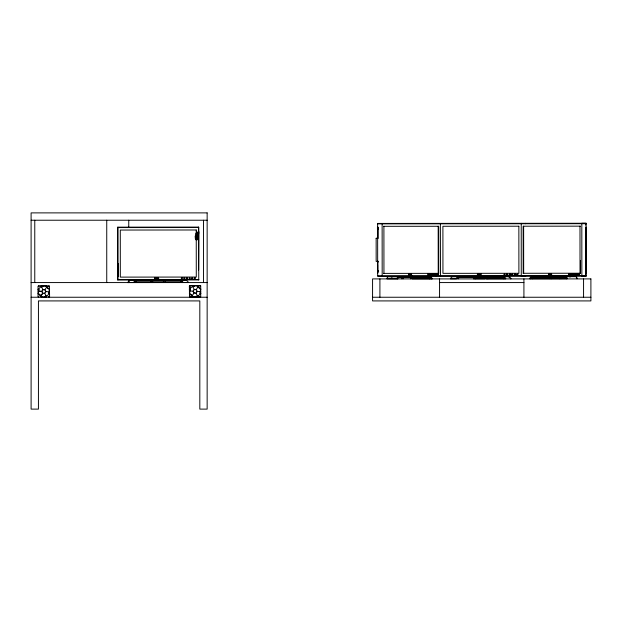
<?xml version="1.0" encoding="UTF-8"?>
<svg xmlns="http://www.w3.org/2000/svg" width="622" height="622" viewBox="0 0 622 622"><rect width="100%" height="100%" fill="white"/><g stroke="black" fill="none" stroke-linecap="round" stroke-linejoin="round"><path stroke-width="0.93" d="M431.715 274.419L431.979 275.219M572.652 274.302L572.714 274.846M430.766 274.582L430.618 275.095M570.708 274.279L571.229 275.188M571.672 274.465L571.517 274.978M576.54 274.271L576.796 275.087M194.227 278.096C196.373 276.152 195.106 280.856 194.227 278.096M478.038 274.667C477.152 272.187 476.747 275.88 478.753 275.181L479.438 274.613M514.752 273.82C517.512 274.699 512.808 275.966 514.752 273.82M516.82 274.52C518.662 272.094 517.994 277.14 516.843 274.333M428.853 274.854L428.853 274.302M433.48 274.465L434.428 274.022M434.615 274.699L433.666 275.142M575.653 274.574L574.681 275.025M409.486 274.543L410.147 274.108L409.128 275.025M437.243 274.395L437.849 273.859M438.199 274.94L437.88 273.882M549.304 274.543C550.384 275.492 548.277 274.597 549.125 274.038M585.582 225.032L586.134 223.267L581.819 223.267L581.865 276.114L586.173 276.114L586.134 223.267L377.632 223.43L377.678 276.277L586.173 276.114L585.621 274.349M570.615 274.279L571.089 273.766M577.589 274.644L576.967 275.181M579.533 274.644L579.183 275.079M38.043 289.634L38.214 289.144M49.433 293.794L49.597 293.304M189.337 289.471L189.508 288.981M200.89 293.133L200.727 293.623A6.072 6.072 0 0 1 200.37 294.338M510.382 274.862C510.141 271.977 507.855 276.269 510.382 274.862M428.06 274.147L428.161 275.165M428.791 275.017L428.69 274.007M155.158 278.493C155.243 276.899 154.17 279.169 155.158 278.493M568.85 274.03L568.788 274.745M569.783 274.737L569.402 275.134M574.534 274.17L575.062 273.742M575.443 274.916L575.56 274.038L574.829 273.789M431.66 274.24L432.469 273.944M432.5 275.079L432.562 274.201M572.605 274.123L573.297 273.758M429.794 274.224L430.346 273.859L430.852 274.395M435.602 274.069L435.524 274.94M436.426 274.94L435.874 275.305M570.669 274.108L571.229 273.742L571.75 274.279M576.501 274.1L576.928 273.766M579.3 274.971L579.183 273.835M41.309 291.36L38.805 291.213L42.172 291.368M193.465 291.205L190.122 291.003A5.512 4.603 30 0 1 190.386 289.246M42.91 292.845L41.091 295.683L42.475 293.592M44.73 290.093L46.549 287.255A5.512 4.603 -30 0 1 47.536 287.932M194.204 292.682L192.361 295.473A5.512 4.603 -30 0 1 190.97 294.369M196.023 289.922L197.843 287.084A5.512 4.603 -30 0 1 199.234 288.196M428.154 274.014L428.278 275.258M568.951 273.898L568.858 274.908M569.519 275.033L569.394 273.797M433.791 273.999L433.884 275.243M574.806 273.874L574.681 274.885M431.948 273.968L431.684 274.963L432.5 275.196M409.206 274.201C409.408 273.307 411.181 275.079 409.766 273.851M409.26 274.426L409.929 273.851M409.711 274.792L410.372 274.356L409.929 274.854M409.766 274.854L410.31 274.294M409.766 275.227C411.033 273.672 409.727 276.238 409.26 274.652M573.367 275.079L573.445 273.937M549.164 273.944L549.98 273.742L550.283 274.248M549.98 273.742L549.304 274.318M549.599 274.496C551.069 272.708 547.617 277.358 548.627 273.742L549.599 274.496L550.058 273.991M549.77 274.683L550.377 274.178L549.918 274.683M549.832 275.118C550.851 273.719 550.213 276.386 550.517 273.742M408.942 274.94L408.942 274.147M430.51 275.212L430.51 273.96M435.711 273.952L435.369 274.768L435.975 275.305M437.585 273.952L437.227 274.582L437.709 275.274M438.215 275.087L437.748 275.305M576.796 273.835L576.431 274.457L576.928 275.157M155.43 278.151L156.138 277.575L156.822 278.135M156.363 277.762L155.749 278.259L156.441 277.824M156.674 278.011L156.052 278.508L156.752 278.073M156.83 278.384L156.138 278.951L155.43 278.376M478.046 274.38L478.753 273.804L479.438 274.364M478.979 273.991L478.365 274.489L479.057 274.053M428.053 274.014L428.885 274.139M506.782 273.898L506.782 275.149M434.187 275.258L434.584 274.325L433.814 273.905M575.436 275.048L574.806 275.118M408.864 274.986L409.019 274.1M408.903 275.204L408.903 273.874M436.006 275.282L436.473 274.395L435.734 273.882M438.106 275.204L437.616 275.274M578.872 273.758L578.491 274.644M579.284 275.079L578.647 275.079M506.782 273.898L507.871 274.527L506.782 275.149M428.169 273.921L428.667 273.913M428.675 275.251L428.177 275.258M568.982 273.804L569.488 273.797M569.495 275.134L568.765 274.908M41.495 285.863L41.985 285.692M193.279 285.529L192.789 285.692A6.072 6.072 0 0 0 192.081 286.042M196.949 297.075L197.438 296.912M504.644 275.243C506.844 273.353 502.016 274.022 504.644 275.243M437.608 273.882L438.3 274.216M549.086 275.095L548.775 273.742L549.249 274.201M576.827 273.766L577.605 274.457L576.827 275.157M571.136 275.188L571.75 274.652L571.517 273.952M585.566 271.363L586.414 271.223L585.963 270.749M585.38 271.798L586.414 271.697L585.963 272.172M585.893 227.372L586.375 227.769L585.45 227.846L586.375 227.769M585.605 228.36L586.375 228.235L585.932 228.709M586.095 273.167L586.414 272.638L586.095 273.167L585.644 272.693M585.644 273.167L586.414 273.112M48.982 297.246L49.597 296.632L49.418 285.871L38.657 285.692L38.043 286.307L38.043 296.632L38.657 297.246M195.93 234.129L198.511 233.958M195.93 234.603L198.511 234.432M195.222 237.48L198.511 237.27M195.254 237.954L198.511 237.744M195.254 238.428L198.511 238.218M196.373 232.193L196.606 232.667L196.373 232.193L198.737 232.068M196.373 232.667L198.737 232.542M196.016 235.062L198.511 234.906M196.016 235.536L198.511 235.38M195.176 236.057L198.511 235.847M195.176 236.531L198.511 236.321M195.222 236.998L198.511 236.795M195.829 238.856L198.519 238.685M195.837 239.33L198.519 239.159M195.891 239.797L198.519 239.633M198.737 279.939L117.799 280.009L117.752 227.162L198.698 227.092L198.737 279.939L198.651 279.511M117.752 227.59L198.698 227.528M440.368 223.391L440.5 276.238M521.228 223.329L521.267 276.176L525.66 276.168L525.66 275.74M117.799 279.573L198.737 279.511M117.799 280.009L117.838 227.154M163.135 280.506L163.594 280.506L162.544 280.506M569.363 275.181L568.866 275.041M391.114 276.806L391.541 276.806M118.367 264.303L118.133 263.86M118.374 264.778L118.374 265.252M118.374 265.726L118.374 266.193M118.374 266.667L118.374 267.141M118.374 267.615L118.374 268.09M118.374 268.556L118.374 269.031M118.374 269.505L118.374 269.979M118.374 270.453L118.374 270.928M118.374 271.394L118.374 271.868M118.374 272.343L118.374 272.817M118.374 273.283L118.374 273.758M118.382 274.232L118.382 274.706M118.382 275.181L118.382 275.647M118.382 276.121L118.141 276.596L118.367 263.86M392.7 276.806L387.669 276.806A3.522 0.809 90 0 0 387.008 278.85L397.124 278.843A3.522 0.809 90 0 1 397.785 276.798L397.124 276.806L401.999 276.798M475.2 276.743L475.978 276.743M485.432 276.736L486.202 276.736L484.476 276.736M486.979 276.736L487.858 276.736M551.403 276.681L552.118 276.681M555.78 276.673L554.225 276.673L555.306 276.673M560.686 276.673L566.284 276.666A3.522 1.05 90 0 1 567.147 278.703L529.501 278.742A3.522 3.483 -90 0 1 532.354 276.697L563.198 276.666M564.255 276.673L565.39 276.666L562.817 276.666M570.654 276.666L563.423 276.673M475.41 276.743L474.975 276.743L475.371 276.743M570.841 276.666L569.223 276.666L576.213 276.658A3.522 1.05 90 0 1 577.076 278.695L576.812 278.695M530.356 278.742A2.348 2.325 -90 0 1 532.354 277.466L566.284 277.435A2.348 0.7 90 0 1 566.891 278.703M152.584 280.514L153.362 280.514M164.363 280.506L165.242 280.506M127.798 282.575L188.419 282.528A3.522 3.04 90 0 0 185.924 280.483L130.2 280.53A3.522 2.931 89.9 0 0 127.798 282.575L128.521 282.575M31.1 220.227L207.149 220.227M377.632 223.866L586.134 223.695M383.409 226.315L438.689 226.276L438.728 273.353L438.222 273.353L438.183 226.276M580.466 226.159L523.149 226.214L523.188 273.283L523.67 273.283L523.631 226.214M377.818 227.598L377.383 227.046L377.834 227.046L377.842 238.389L376.147 238.304L376.162 261.411L378.036 261.403M377.383 227.52L377.834 227.52M586.375 227.294L585.45 227.372L585.932 227.294L585.971 273.112M378.075 228.585L377.383 228.461L377.834 227.994M585.932 228.235L586.375 228.235M377.383 228.461L377.834 228.461M378.339 229.588L377.383 229.409L377.834 228.935M585.932 229.184L586.375 229.658L585.932 229.658M377.383 229.409L377.834 229.409M377.834 229.883L377.391 230.358L377.842 230.358M585.932 230.132L586.375 230.599L585.932 230.599M377.842 230.824L377.391 231.298L377.842 231.298M198.737 231.12L198.542 269.855M585.932 231.073L586.383 231.547L585.932 231.547M377.842 231.773L377.391 232.247L377.842 232.247M585.932 232.022L586.383 232.496L585.932 232.496M377.842 232.714L377.391 233.188L377.842 233.188M198.737 233.017C194.779 232.651 194.787 234.3 198.737 233.491M585.932 232.962L586.383 233.437L585.932 233.437M377.842 233.662L377.391 234.136L377.842 234.136M585.94 233.911L586.383 234.385L585.94 234.385M377.842 234.611L377.391 235.085L377.842 235.077M585.94 234.859L586.383 235.326L585.94 235.326M377.842 235.551L377.391 236.026L377.842 236.026M585.94 235.8L586.383 236.274L585.94 236.274M377.842 236.5L377.391 236.974L377.842 236.974M585.94 236.749L586.383 237.223L585.94 237.223M377.842 237.448L377.391 237.915L377.842 237.915M585.94 237.69L586.383 238.164L585.94 238.164M376.147 238.304L378.02 238.304M585.94 238.638L586.383 239.112L585.94 239.112M585.94 239.579L586.383 240.053L585.94 240.053M585.94 240.527L586.39 241.002L585.94 241.002M585.94 241.476L586.39 241.95L585.94 241.95M585.94 242.417L586.39 242.891L585.94 242.891M585.94 243.365L586.39 243.84L585.947 243.84M585.947 244.306L586.39 244.78L585.947 244.78M585.947 245.255L586.39 245.729L585.947 245.729M585.947 246.203L586.39 246.67L585.947 246.67M585.947 247.144L586.39 247.618L585.947 247.618M585.947 248.092L586.39 248.567L585.947 248.567M585.947 249.041L586.39 249.508L585.947 249.508M585.947 249.982L586.398 250.456L585.947 250.456M585.947 250.93L586.398 251.397L585.947 251.397M585.947 251.871L586.398 252.345L585.947 252.345M585.947 252.82L586.398 253.294L585.947 253.294M585.955 253.76L586.398 254.235L585.955 254.235M585.955 254.709L586.398 255.183L585.955 255.183M585.955 255.658L586.398 256.124L585.955 256.124M585.955 256.598L586.398 257.073L585.955 257.073M585.955 257.547L586.398 258.013L585.955 258.021M585.955 258.488L586.398 258.962L585.955 258.962M585.955 259.436L586.398 259.91L585.955 259.91M585.955 260.385L586.406 260.828L585.955 260.828M585.955 261.294L586.406 261.769L585.955 261.769M377.865 261.52L377.414 261.053L377.865 261.053L377.414 264.358L377.865 264.358M377.865 261.994L377.414 262.468L377.865 262.468M585.955 262.243L586.406 262.717L585.955 262.717M377.865 262.943L377.414 263.417L377.865 263.417M585.963 263.192L586.406 263.658L585.963 263.666M585.963 264.132L586.406 264.607L585.963 264.607M377.865 264.832L377.414 265.306L377.865 265.306M585.963 265.081L586.406 265.555L585.963 265.555M377.865 265.781L377.414 266.247L377.865 266.247M585.963 266.022L586.406 266.496L585.963 266.496M377.865 266.721L377.414 267.196L377.865 267.196M585.963 266.97L586.406 267.444L585.963 267.444M377.865 267.67L377.414 268.144L377.865 268.144M585.963 267.919L586.406 268.385L585.963 268.385M377.865 268.611L377.422 269.085L377.873 269.085M585.963 268.86L586.406 269.334L585.963 269.334M377.873 269.559L377.422 270.034L377.873 270.034M585.963 269.808L586.414 270.275L585.963 270.282M378.176 271.122L377.422 270.974L377.873 270.508M377.422 270.974L377.873 270.974M377.943 272.016L377.422 271.923L377.873 271.449M585.963 271.223L586.414 271.223M585.963 271.697L586.414 271.697M377.422 271.923L377.873 271.923M377.709 272.918L377.422 272.397L377.873 272.397M377.422 272.871L377.873 272.864M585.963 272.646L586.414 272.638M383.447 273.385L438.728 273.353M580.497 260.742L580.505 273.229L580.023 273.229L579.984 226.159M523.188 273.283L580.505 273.229M408.934 273.851L408.934 275.227M549.312 274.434L549.747 274.496M410.427 275.002L411.912 275.227L410.263 275.227L410.263 273.851L410.59 275.002M550.517 274.885L552.041 275.118L550.346 275.118M377.678 275.849L586.173 275.678M472.666 276.751L473.435 276.751M475.122 276.743L476.475 276.743M391.269 276.806L429.553 276.774A3.522 3.437 89.9 0 1 432.376 278.819L412.137 278.835L412.137 277.56M397.326 278.843A2.348 0.536 90 0 1 397.785 277.567L429.553 277.552A2.348 2.294 89.9 0 1 431.528 278.819M456.898 278.804A2.348 1.952 89.9 0 1 458.577 277.529L503.291 277.49A2.348 2.029 90 0 1 505.033 278.765M473.878 278.788L485.004 278.78M486.357 278.78L505.779 278.765A3.522 3.04 90 0 0 503.284 276.72M510.289 278.757L511.035 278.757A3.522 3.04 90 0 0 508.539 276.72L452.816 276.759A3.522 2.931 89.9 0 0 450.414 278.804L456.175 278.804A3.522 2.931 89.9 0 1 458.577 276.759M134.282 282.567A2.348 1.952 89.9 0 1 135.961 281.292L180.675 281.261A2.348 2.029 90 0 1 182.417 282.528M31.1 282.575L207.149 282.575M439.56 282.575L523.918 282.575M194.375 289.829L192.874 286.828A5.512 4.603 -90 0 1 194.53 286.182M43.081 289.992L41.581 286.999A5.512 4.603 -90 0 1 43.237 286.353M44.403 296.593A5.512 4.603 -90 0 0 46.059 295.94L44.559 292.946M31.1 297.246L207.149 297.246M372.57 297.246L590.9 297.246M196.762 291.399L200.128 291.562A5.512 4.603 30 0 1 199.864 293.312M45.468 291.57L48.811 291.772A5.512 4.603 30 0 1 48.57 293.483M432.002 275.289L432.679 274.924L432.477 274.053M377.383 227.046L377.818 227.123M377.383 227.994L378.075 228.111M377.383 228.935L378.339 229.106M435.874 273.859L436.426 274.216M430.486 273.89L429.748 274.395L429.895 274.947M377.422 270.508L378.176 270.648M377.422 271.449L377.943 271.55M196.949 285.529L197.438 285.692A6.072 6.072 0 0 1 198.154 286.042M192.789 296.912L193.279 297.075M45.655 285.692L46.145 285.863M572.823 275.103L573.655 274.8L573.336 273.828M579.276 273.835L578.53 273.944L578.631 274.971M189.275 278.85C192.151 279.169 188.365 276.098 189.275 278.85M437.585 275.204L437.328 274.582M549.825 273.742L550.346 274.302L550.664 273.742L550.664 274.885M409.929 275.227C408.809 275.624 408.53 272.669 409.424 274.426M191.7 278.648C194.282 279.97 191.833 275.756 191.7 278.648M569.511 273.89L569.729 274.559M575.366 273.898L575.56 274.388M46.549 287.255L46.58 287.294A5.512 4.603 -30 0 1 47.964 288.406M579.3 273.944L579.455 274.457M577.348 273.952L577.511 274.457M570.848 274.978L570.693 274.465M195.852 292.783L197.399 295.777A5.512 4.603 -90 0 1 195.743 296.422M200.89 289.471L200.727 288.981A6.072 6.072 0 0 0 200.37 288.266M189.337 293.133L189.508 293.623M49.433 289.144L49.597 289.634M38.043 293.304L38.214 293.794A6.072 6.072 0 0 0 38.564 294.509M585.831 271.798L585.831 272.265M566.284 277.435L566.292 278.703M560.966 277.443L560.966 278.71M559.683 277.443L559.691 278.718M551.527 274.885L551.201 273.742L551.185 275.118M551.489 277.451L551.489 278.726M551.372 273.742L551.356 275.118L551.03 274.885M550.011 277.451L550.011 278.726M548.954 273.975L548.954 274.893M532.354 277.466L532.354 278.742M525.621 223.321L525.621 223.757M503.291 277.49L503.291 278.765M487.881 277.505L487.881 278.78M486.054 277.505L486.054 278.78M475.255 277.513L475.255 278.788M473.443 277.521L473.443 278.788M458.577 277.529L458.577 278.796M435.999 275.81L435.999 276.246M429.553 277.552L429.553 278.819M411.414 275.002L411.088 273.851L411.088 275.227M411.251 273.851L411.251 275.227M410.738 277.56L410.738 278.835M410.419 273.851L410.427 275.227M403.064 277.567L403.064 278.843M401.882 277.567L401.882 278.843M397.785 277.567L397.792 278.843M383.906 226.315L383.945 273.385M382.133 223.422L382.18 276.277M198.612 227.092L198.643 269.886M180.675 281.261L180.675 282.536M165.265 281.276L165.265 282.543M163.438 281.276L163.446 282.551M152.639 281.284L152.639 282.559M150.827 281.284L150.827 282.559M135.961 281.292L135.961 282.567M583.568 278.905L583.568 297.246M523.918 278.905L523.918 297.246M439.56 278.905L439.56 297.246M379.91 278.905L379.91 297.246M203.48 220.227L203.48 282.575M128.754 220.227L128.754 226.937M128.754 279.698L128.754 281.618M106.743 220.227L106.743 282.575M34.77 220.227L34.77 282.575M576.275 277.443A2.348 0.7 90 0 1 576.749 278.345M532.471 277.163A3.522 3.483 -90 0 1 533.917 276.697M427.26 276.782A3.522 3.437 89.9 0 1 428.418 277.101M387.483 277.746A2.348 0.536 90 0 1 387.669 277.575M509.076 277.591A2.348 2.029 90 0 1 509.41 277.746M198.807 296.119A6.072 6.072 0 0 1 198.154 296.562M192.081 296.562A6.072 6.072 0 0 1 191.42 296.119M190.293 294.999A6.072 6.072 0 0 1 189.858 294.338M189.858 288.266A6.072 6.072 0 0 1 190.293 287.605M190.099 291.042A5.512 4.603 30 0 1 190.192 289.852M192.828 286.828A5.512 4.603 -90 0 1 193.909 286.314M46.86 296.725A6.072 6.072 0 0 1 46.145 297.083M41.495 297.083A6.072 6.072 0 0 1 40.788 296.725M40.127 286.656A6.072 6.072 0 0 1 40.788 286.213M46.86 286.213A6.072 6.072 0 0 1 47.521 286.656M38.805 291.213A5.512 4.603 30 0 1 39.069 289.455M41.534 286.999A5.512 4.603 90 0 1 42.615 286.485M46.106 295.94A5.512 4.603 90 0 1 45.025 296.461M40.103 295.007A5.512 4.603 -30 0 0 41.091 295.683A5.512 4.603 -30 0 1 39.676 294.533M180.675 280.491A3.522 3.04 90 0 1 183.163 282.528M133.559 282.567A3.522 2.931 89.9 0 1 135.961 280.522M128.816 282.061A2.348 1.952 89.9 0 1 129.073 281.782M511.634 274.403C512.792 277.054 513.562 272.249 511.626 274.403M186.429 278.127C187.401 280.856 188.505 276.114 186.421 278.127M38.362 286.229L38.961 286.392L38.362 286.229M38.362 296.554L38.929 296.787L38.393 296.476M48.679 286.229L49.286 286.392L48.679 286.229M48.679 296.554L49.255 296.787L48.71 296.476M155.446 278.259C154.411 280.475 154.419 276.051 155.446 278.259M183.832 278.104C184.718 280.864 185.97 276.16 183.832 278.104M189.36 285.98L189.516 296.896L200.712 296.896L200.712 285.708L189.951 285.529L189.36 285.98M189.656 286.058L190.254 286.221L189.656 286.058M189.656 296.383L190.254 296.546L189.656 296.383M199.973 286.058L200.548 286.299L200.004 285.988M199.973 296.383L200.579 296.546L199.973 296.383M477.836 274.496C477.284 275.865 477.292 273.12 477.836 274.496M181.266 278.026C181.803 280.872 183.63 276.355 181.259 278.026M479.29 274.24L478.668 274.745L479.368 274.302M407.939 276.798L407.223 276.798L407.877 276.79M152.794 280.514L152.359 280.514L152.755 280.514M207.149 212.887L31.1 212.887L31.1 409.113L38.432 409.113L38.432 300.916L199.817 300.916L199.817 409.113L207.149 409.113L207.149 212.887M518.857 226.214L442.903 226.276L442.942 273.346L518.896 273.291L518.857 226.214M196.241 229.984L120.287 230.047L120.326 277.117L196.28 277.054L196.241 229.984M479.671 273.804L479.438 275.181L480.355 275.181L479.671 274.947L479.671 273.804M480.814 273.804L480.581 275.181L481.506 275.181L480.814 274.947L480.814 273.804M157.055 277.575L156.822 278.944L157.739 278.944L157.055 278.718L157.055 277.575M158.198 277.567L157.972 278.944L158.89 278.944L158.198 278.718L158.198 277.567M590.9 278.905L372.57 278.905L372.57 300.916L590.9 300.916L590.9 278.905M193.839 292.76A1.92 1.92 0 0 0 197.003 291.71A1.92 1.92 0 0 0 194.507 289.494A1.92 1.92 0 0 0 193.839 292.76M192.338 296.119A5.559 5.559 0 0 0 200.673 291.306A5.559 5.559 0 0 0 192.338 286.485A5.559 5.559 0 0 0 192.338 296.119M42.545 292.923A1.92 1.92 0 0 0 45.709 291.873A1.92 1.92 0 0 0 43.213 289.665A1.92 1.92 0 0 0 42.545 292.923M41.044 296.282A5.559 5.559 0 0 0 49.379 291.469A5.559 5.559 0 0 0 41.044 286.656A5.559 5.559 0 0 0 41.044 296.282"/></g></svg>
